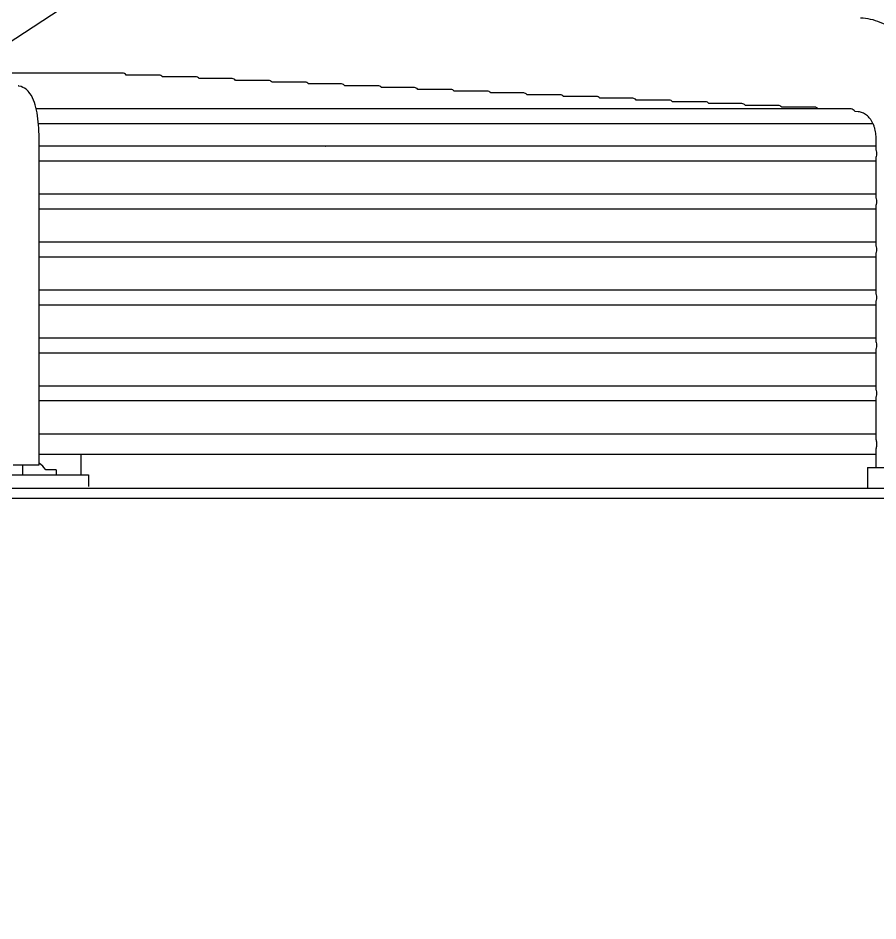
# Model space of a CAD drawing. Header units: millimetres. Extents: x 17891 to 32328, y 18593 to 29476.
# Drawn here: x 18332.74 to 18339.24, y 18980.87 to 18987.69 of the extents above; entities that cross this region are included whole.
import ezdxf

# ---------------------------------------------------------------- set-up
doc = ezdxf.new("R2010")
doc.units = ezdxf.units.MM
doc.header["$LTSCALE"] = 5
doc.layers.add('UNIT', color=6, linetype='Continuous')
doc.styles.add('SUBMITTAL', font='romans.shx', dxfattribs={"width": 0.75})
doc.dimstyles.new('SUBMITTAL', dxfattribs={"dimtxt": 0.09375, "dimasz": 0.09375, "dimexe": 0.03125, "dimexo": 0.0625, "dimgap": 0.0625, "dimtad": 0, "dimdec": 4, "dimzin": 4, "dimdsep": 46, "dimlunit": 4, "dimtxsty": 'SUBMITTAL', "dimcen": 0.09375, "dimclre": 6, "dimadec": 0, "dimazin": 0, "dimtfac": 1, "dimtdec": 0, "dimtofl": 0, "dimtmove": 0, "dimatfit": 3, "dimfxl": 0, "dimfrac": 2, "dimtolj": 1, "dimtzin": 4, "dimarcsym": 0})

msp = doc.modelspace()

# ---------------------------------------------------------------- linework, layer by layer
at = {"layer": 'UNIT'}
for p, q in [((18333.2636, 18987.8889), (18332.3267, 18987.2749)), ((18333.5329, 18987.2749), (18332.0273, 18987.2749)), ((18333.8088, 18987.2601), (18333.5596, 18987.2601)), ((18334.0846, 18987.2466), (18333.8346, 18987.2466)), ((18334.3602, 18987.2331), (18334.1103, 18987.2331)), ((18334.6357, 18987.2196), (18334.3859, 18987.2196)), ((18334.9111, 18987.2061), (18334.6614, 18987.2061)), ((18335.1863, 18987.1926), (18334.9367, 18987.1926)), ((18335.4615, 18987.1792), (18335.212, 18987.1792)), ((18335.7365, 18987.1657), (18335.4871, 18987.1657)), ((18336.0115, 18987.1522), (18335.7622, 18987.1522)), ((18336.2864, 18987.1387), (18336.0372, 18987.1387)), ((18336.5613, 18987.1252), (18336.3121, 18987.1252)), ((18336.8361, 18987.1117), (18336.5869, 18987.1117)), ((18337.1108, 18987.0982), (18336.8617, 18987.0982)), ((18337.3856, 18987.0847), (18337.1365, 18987.0847)), ((18337.6602, 18987.0712), (18337.4112, 18987.0712)), ((18337.9348, 18987.0577), (18337.6858, 18987.0577)), ((18338.2094, 18987.0442), (18337.9604, 18987.0442)), ((18339.033, 18987.0037), (18332.8807, 18987.0037)), ((18338.484, 18987.0307), (18338.235, 18987.0307)), ((18338.7585, 18987.0172), (18338.5096, 18987.0172)), ((18339.0875, 18986.9824), (18339.0631, 18986.9836)), ((18332.8976, 18986.8935), (18339.1992, 18986.8935)), ((18332.9024, 18984.3163), (18332.9024, 18986.7856)), ((18339.222, 18986.6965), (18339.222, 18986.7856)), ((18339.222, 18986.7218), (18332.9024, 18986.7218)), ((18333.1797, 18986.7232), (18333.1797, 18986.7218)), ((18333.9294, 18986.7232), (18333.9273, 18986.7218)), ((18334.0686, 18986.7232), (18334.0665, 18986.7218)), ((18335.1479, 18986.7232), (18335.1451, 18986.7218)), ((18339.222, 18986.3343), (18339.222, 18986.6368)), ((18332.9024, 18986.6115), (18339.222, 18986.6115)), ((18339.222, 18986.3596), (18332.9024, 18986.3596)), ((18332.9024, 18986.2493), (18339.222, 18986.2493)), ((18339.222, 18985.9721), (18339.222, 18986.2746)), ((18339.222, 18985.9974), (18332.9024, 18985.9974)), ((18332.9024, 18985.8871), (18339.222, 18985.8871)), ((18339.222, 18985.6099), (18339.222, 18985.9124)), ((18339.222, 18985.6352), (18332.9024, 18985.6352)), ((18339.222, 18985.2476), (18339.222, 18985.5502)), ((18332.9024, 18985.5249), (18339.222, 18985.5249)), ((18339.222, 18985.2729), (18332.9024, 18985.2729)), ((18332.9024, 18985.1627), (18339.222, 18985.1627)), ((18339.222, 18984.8854), (18339.222, 18985.188)), ((18339.222, 18984.9107), (18332.9024, 18984.9107)), ((18332.9024, 18984.8005), (18339.222, 18984.8005)), ((18339.222, 18984.5074), (18339.222, 18984.8258)), ((18339.222, 18984.5485), (18332.9024, 18984.5485)), ((18332.9024, 18984.395), (18339.222, 18984.395)), ((18333.219, 18984.2395), (18333.219, 18984.395)), ((18339.222, 18984.2966), (18339.222, 18984.4362)), ((18332.7056, 18984.3163), (18332.9024, 18984.3163)), ((18332.7796, 18984.2395), (18332.7796, 18984.3163)), ((18333.031, 18984.2789), (18332.9522, 18984.2789)), ((18333.031, 18984.2789), (18333.031, 18984.2395)), ((18339.1578, 18984.2966), (18341.3849, 18984.2966)), ((18339.1578, 18984.2966), (18339.1578, 18984.1391)), ((18324.0227, 18984.2395), (18333.2746, 18984.2395)), ((18333.2746, 18984.2395), (18333.2746, 18984.1529)), ((18311.7786, 18984.1391), (18345.5187, 18984.1391)), ((18345.5187, 18984.0604), (18311.7786, 18984.0604))]:
    msp.add_line(p, q, dxfattribs=at)
for centre, radius, start, end in [((18334.0353, 18986.73), 0.0787, 353.99009, 355.0051), ((18334.8227, 18986.73), 0.0787, 184.9949, 186.00991), ((18332.7652, 18984.1437), 0.2307, 35.84734, 53.50274)]:
    msp.add_arc(centre, radius, start, end, dxfattribs=at)
for centre, major_axis, ratio, start_param, end_param in [((18333.5329, 18987.2198), (0, -0.0551), 0.71258, 2.392275, 3.141678), ((18333.8088, 18987.205), (0, -0.0551), 0.712077, 2.426765, 3.141668), ((18334.0846, 18987.1915), (0, -0.0551), 0.711642, 2.426755, 3.141658), ((18334.3602, 18987.178), (0, -0.0551), 0.711261, 2.426745, 3.14165), ((18334.6357, 18987.1645), (0, -0.0551), 0.710927, 2.426738, 3.141643), ((18334.9111, 18987.151), (0, -0.0551), 0.710631, 2.426732, 3.141637), ((18335.1863, 18987.1375), (0, -0.0551), 0.710369, 2.426726, 3.141632), ((18335.4615, 18987.124), (0, -0.0551), 0.710135, 2.426721, 3.141628), ((18335.7365, 18987.1105), (0, -0.0551), 0.709925, 2.426717, 3.141624), ((18336.0115, 18987.097), (0, -0.0551), 0.709737, 2.426714, 3.141621), ((18336.2864, 18987.0835), (0, -0.0551), 0.709566, 2.426711, 3.141618), ((18336.5613, 18987.07), (0, -0.0551), 0.709412, 2.426708, 3.141616), ((18336.8361, 18987.0566), (0, -0.0551), 0.709272, 2.426706, 3.141614), ((18337.1108, 18987.0431), (0, -0.0551), 0.709144, 2.426704, 3.141612), ((18337.3856, 18987.0296), (0, -0.0551), 0.709027, 2.426702, 3.14161), ((18337.6602, 18987.0161), (0, -0.0551), 0.708921, 2.426701, 3.141609), ((18337.9348, 18987.0026), (0, -0.0551), 0.708822, 2.426699, 3.141608), ((18338.2094, 18986.9891), (0, -0.0551), 0.708732, 2.426698, 3.141606), ((18338.484, 18986.9756), (0, -0.0551), 0.708648, 2.426697, 3.141605), ((18338.7585, 18986.9621), (0, -0.0551), 0.708571, 2.426696, 3.141604), ((18339.033, 18986.9486), (0, -0.0551), 0.708499, 2.259884, 3.141603), ((18335.0543, 18986.7872), (-0.0428, 0.0886), 0.23457, 2.259587, 2.282231)]:
    msp.add_ellipse(centre, major_axis=major_axis, ratio=ratio, start_param=start_param, end_param=end_param, dxfattribs=at)
for points, knots in [([(18339.7231, 18986.7856), (18339.7231, 18986.8212), (18339.7216, 18986.8571), (18339.7186, 18986.8925), (18339.7157, 18986.9279), (18339.7112, 18986.9629), (18339.7053, 18986.9976), (18339.6994, 18987.0322), (18339.692, 18987.0666), (18339.6832, 18987.1001), (18339.6745, 18987.1335), (18339.6644, 18987.166), (18339.6529, 18987.1978), (18339.6414, 18987.2295), (18339.6285, 18987.2605), (18339.6145, 18987.2901), (18339.6004, 18987.3198), (18339.5852, 18987.348), (18339.5688, 18987.3751), (18339.5524, 18987.4022), (18339.5347, 18987.428), (18339.5162, 18987.4522), (18339.4976, 18987.4763), (18339.4782, 18987.4988), (18339.4577, 18987.5196), (18339.4373, 18987.5405), (18339.4158, 18987.5598), (18339.3938, 18987.5771), (18339.3717, 18987.5944), (18339.3491, 18987.6098), (18339.3258, 18987.6234), (18339.3024, 18987.6369), (18339.2784, 18987.6485), (18339.2541, 18987.6581), (18339.2298, 18987.6676), (18339.2053, 18987.6751), (18339.1803, 18987.6805), (18339.1554, 18987.686), (18339.1301, 18987.6894), (18339.1049, 18987.6906)], [0, 0, 0, 0, 0.076921, 0.076921, 0.076921, 0.153842, 0.153842, 0.153842, 0.230763, 0.230763, 0.230763, 0.307684, 0.307684, 0.307684, 0.384605, 0.384605, 0.384605, 0.461526, 0.461526, 0.461526, 0.538447, 0.538447, 0.538447, 0.615368, 0.615368, 0.615368, 0.692289, 0.692289, 0.692289, 0.76921, 0.76921, 0.76921, 0.846132, 0.846132, 0.846132, 0.923053, 0.923053, 0.923053, 1, 1, 1, 1]), ([(18332.9024, 18986.7856), (18332.9024, 18986.8185), (18332.9011, 18986.8513), (18332.8959, 18986.9146), (18332.892, 18986.9451), (18332.8817, 18987.0019), (18332.8752, 18987.0283), (18332.8587, 18987.0769), (18332.8491, 18987.0993), (18332.8253, 18987.132), (18332.8162, 18987.1425), (18332.7902, 18987.1629), (18332.772, 18987.173), (18332.7478, 18987.1776), (18332.7456, 18987.178), (18332.7434, 18987.1783)], [1.570796, 1.570796, 1.570796, 1.570796, 1.877974, 1.877974, 2.185152, 2.185152, 2.49233, 2.49233, 2.799508, 2.799508, 2.940974, 2.940974, 3.091858, 3.091858, 3.106686, 3.106686, 3.106686, 3.106686]), ([(18339.222, 18986.7856), (18339.222, 18986.7934), (18339.2217, 18986.8011), (18339.221, 18986.8088), (18339.2204, 18986.8165), (18339.2194, 18986.8242), (18339.2181, 18986.8317), (18339.2169, 18986.8392), (18339.2153, 18986.8466), (18339.2134, 18986.8539), (18339.2115, 18986.8612), (18339.2092, 18986.8683), (18339.2067, 18986.8752), (18339.2042, 18986.8821), (18339.2015, 18986.8888), (18339.1984, 18986.8952), (18339.1954, 18986.9016), (18339.192, 18986.9078), (18339.1885, 18986.9137), (18339.1849, 18986.9196), (18339.1811, 18986.9252), (18339.177, 18986.9304), (18339.173, 18986.9357), (18339.1687, 18986.9406), (18339.1643, 18986.9452), (18339.1598, 18986.9497), (18339.1552, 18986.9539), (18339.1504, 18986.9576), (18339.1456, 18986.9614), (18339.1406, 18986.9648), (18339.1356, 18986.9677), (18339.1305, 18986.9707), (18339.1253, 18986.9732), (18339.12, 18986.9753), (18339.1147, 18986.9773), (18339.1093, 18986.979), (18339.1039, 18986.9802), (18339.0985, 18986.9814), (18339.093, 18986.9821), (18339.0875, 18986.9824)], [0, 0, 0, 0, 0.076921, 0.076921, 0.076921, 0.153842, 0.153842, 0.153842, 0.230763, 0.230763, 0.230763, 0.307684, 0.307684, 0.307684, 0.384605, 0.384605, 0.384605, 0.461526, 0.461526, 0.461526, 0.538447, 0.538447, 0.538447, 0.615368, 0.615368, 0.615368, 0.692289, 0.692289, 0.692289, 0.76921, 0.76921, 0.76921, 0.846131, 0.846131, 0.846131, 0.923052, 0.923052, 0.923052, 1, 1, 1, 1]), ([(18339.2282, 18986.6666), (18339.2282, 18986.6734), (18339.2271, 18986.6814), (18339.2244, 18986.6906), (18339.2233, 18986.6936), (18339.222, 18986.6965)], [-0.8301339, -0.8301339, -0.8301339, -0.8301339, -0.77833175, -0.77833175, -0.75461184, -0.75461184, -0.75461184, -0.75461184]), ([(18339.222, 18986.6368), (18339.2233, 18986.6397), (18339.2244, 18986.6427), (18339.2271, 18986.6519), (18339.2282, 18986.6599), (18339.2282, 18986.6666)], [-0.07552205, -0.07552205, -0.07552205, -0.07552205, -0.05180215, -0.05180215, 0, 0, 0, 0]), ([(18339.2282, 18986.3044), (18339.2282, 18986.3112), (18339.2271, 18986.3192), (18339.2244, 18986.3284), (18339.2233, 18986.3314), (18339.222, 18986.3343)], [-0.8301339, -0.8301339, -0.8301339, -0.8301339, -0.77833175, -0.77833175, -0.75461184, -0.75461184, -0.75461184, -0.75461184]), ([(18339.222, 18986.2746), (18339.2233, 18986.2775), (18339.2244, 18986.2805), (18339.2271, 18986.2896), (18339.2282, 18986.2976), (18339.2282, 18986.3044)], [-0.07552205, -0.07552205, -0.07552205, -0.07552205, -0.05180215, -0.05180215, 0, 0, 0, 0]), ([(18339.2282, 18985.9422), (18339.2282, 18985.949), (18339.2271, 18985.957), (18339.2244, 18985.9662), (18339.2233, 18985.9692), (18339.222, 18985.9721)], [0, 0, 0, 0, 0.05180215, 0.05180215, 0.07552205, 0.07552205, 0.07552205, 0.07552205]), ([(18339.222, 18985.9124), (18339.2233, 18985.9153), (18339.2244, 18985.9183), (18339.2271, 18985.9274), (18339.2282, 18985.9354), (18339.2282, 18985.9422)], [0.75461184, 0.75461184, 0.75461184, 0.75461184, 0.77833175, 0.77833175, 0.8301339, 0.8301339, 0.8301339, 0.8301339]), ([(18339.2282, 18985.58), (18339.2282, 18985.5868), (18339.2271, 18985.5948), (18339.2244, 18985.604), (18339.2233, 18985.607), (18339.222, 18985.6099)], [0, 0, 0, 0, 0.05180215, 0.05180215, 0.07552205, 0.07552205, 0.07552205, 0.07552205]), ([(18339.222, 18985.5502), (18339.2233, 18985.5531), (18339.2244, 18985.5561), (18339.2271, 18985.5652), (18339.2282, 18985.5732), (18339.2282, 18985.58)], [0.75461184, 0.75461184, 0.75461184, 0.75461184, 0.77833175, 0.77833175, 0.8301339, 0.8301339, 0.8301339, 0.8301339]), ([(18339.2282, 18985.2178), (18339.2282, 18985.2246), (18339.2271, 18985.2326), (18339.2244, 18985.2418), (18339.2233, 18985.2448), (18339.222, 18985.2476)], [0, 0, 0, 0, 0.05180215, 0.05180215, 0.07552205, 0.07552205, 0.07552205, 0.07552205]), ([(18339.222, 18985.188), (18339.2233, 18985.1909), (18339.2244, 18985.1939), (18339.2271, 18985.203), (18339.2282, 18985.211), (18339.2282, 18985.2178)], [0.75461041, 0.75461041, 0.75461041, 0.75461041, 0.77830675, 0.77830675, 0.8301339, 0.8301339, 0.8301339, 0.8301339]), ([(18339.2282, 18984.8556), (18339.2282, 18984.8624), (18339.2271, 18984.8704), (18339.2244, 18984.8796), (18339.2233, 18984.8826), (18339.222, 18984.8854)], [0, 0, 0, 0, 0.05180215, 0.05180215, 0.07552205, 0.07552205, 0.07552205, 0.07552205]), ([(18339.222, 18984.8258), (18339.2233, 18984.8287), (18339.2244, 18984.8317), (18339.2271, 18984.8408), (18339.2282, 18984.8488), (18339.2282, 18984.8556)], [-0.07552205, -0.07552205, -0.07552205, -0.07552205, -0.05180215, -0.05180215, 0, 0, 0, 0]), ([(18339.2282, 18984.4718), (18339.2282, 18984.4812), (18339.2266, 18984.4924), (18339.2235, 18984.5032), (18339.2228, 18984.5053), (18339.222, 18984.5074)], [-1.15626096, -1.15626096, -1.15626096, -1.15626096, -1.084108, -1.084108, -1.0671611, -1.0671611, -1.0671611, -1.0671611]), ([(18339.222, 18984.4362), (18339.2228, 18984.4382), (18339.2235, 18984.4404), (18339.2266, 18984.4512), (18339.2282, 18984.4623), (18339.2282, 18984.4718)], [1.0671611, 1.0671611, 1.0671611, 1.0671611, 1.084108, 1.084108, 1.15626096, 1.15626096, 1.15626096, 1.15626096])]:
    msp.add_open_spline(points, degree=3, knots=knots, dxfattribs=at)

# ---------------------------------------------------------------- leaders
msp.add_leader([(18445.5453, 18980.8702), (18434.2138, 18999.1166), (18220.0241, 18999.1166)], dimstyle='SUBMITTAL', override={"dimscale": 36, "dimarcsym": 1}, dxfattribs=at)

doc.saveas('drawing.dxf')
